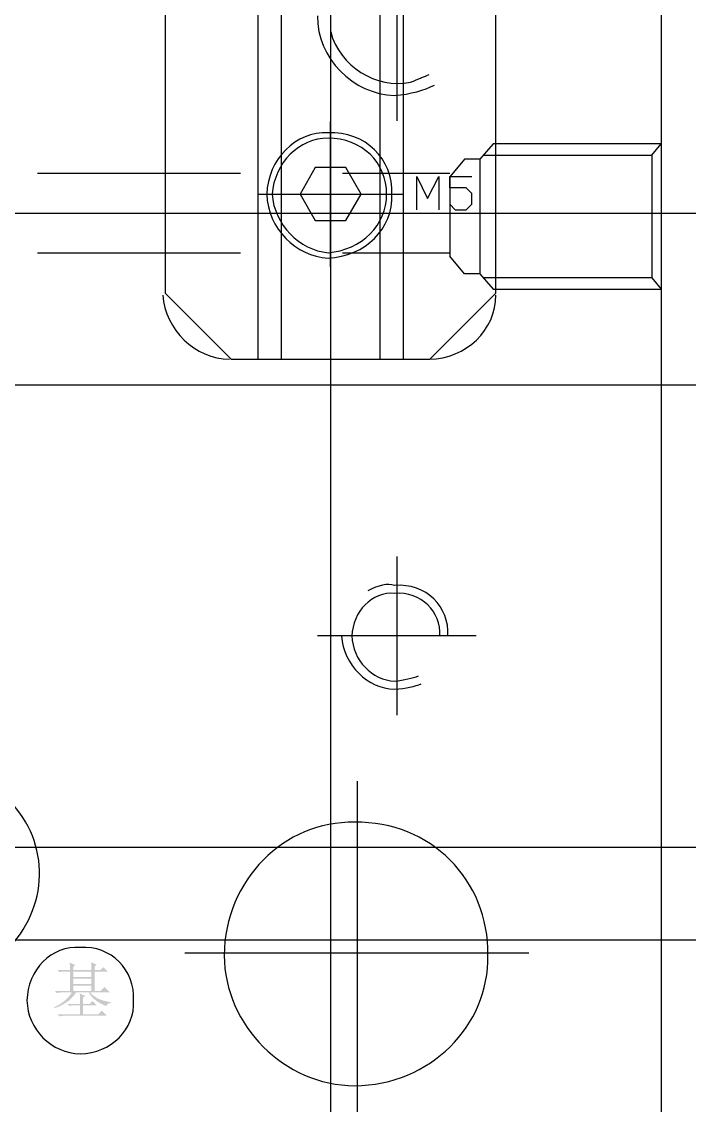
# Model space of a CAD drawing. Header units: inches. Extents: x 0 to 325, y 148 to 354.
# Drawn here: x 90.23 to 102.56, y 273.62 to 293.65 of the extents above; entities that cross this region are included whole.
import ezdxf

# ---------------------------------------------------------------- set-up
doc = ezdxf.new("R2010")
doc.units = ezdxf.units.IN
doc.header["$MEASUREMENT"] = 0

# ---------------------------------------------------------------- blocks, each defined once
blk = doc.blocks.new('AHH1270-500010_3')
at = {"transparency": 33554687}
h = blk.add_hatch(color=4, dxfattribs=at)
h.paths.add_polyline_path([(91.514, 276.117), (91.514, 276.157), (91.512, 276.23), (91.51, 276.263), (91.612, 276.219), (91.576, 276.188), (91.576, 276.117), (91.678, 276.117), (91.736, 276.175), (91.82, 276.091), (91.576, 276.091), (91.576, 275.732), (91.683, 275.732), (91.758, 275.807), (91.86, 275.705), (91.496, 275.705), (91.534, 275.661), (91.623, 275.597), (91.674, 275.577), (91.725, 275.557), (91.824, 275.533), (91.874, 275.528), (91.874, 275.51), (91.838, 275.504), (91.798, 275.475), (91.793, 275.453), (91.736, 275.475), (91.636, 275.529), (91.594, 275.561), (91.552, 275.593), (91.49, 275.666), (91.47, 275.705), (91.231, 275.705), (91.197, 275.652), (91.111, 275.562), (91.057, 275.526), (91.004, 275.49), (90.894, 275.435), (90.836, 275.417), (90.831, 275.435), (90.898, 275.466), (91.003, 275.534), (91.042, 275.57), (91.081, 275.607), (91.135, 275.674), (91.15, 275.705), (90.987, 275.705), (90.958, 275.705), (90.904, 275.699), (90.88, 275.692), (90.84, 275.732), (91.119, 275.732), (91.119, 276.091), (90.978, 276.091), (90.929, 276.082), (90.894, 276.117), (91.119, 276.117), (91.119, 276.153), (91.117, 276.224), (91.115, 276.259), (91.217, 276.21), (91.181, 276.179), (91.181, 276.117), (91.514, 276.117)])
h.paths.add_polyline_path([(91.182, 276.09), (91.181, 275.988), (91.514, 275.988), (91.514, 276.091), (91.181, 276.091)])
h.paths.add_polyline_path([(91.182, 275.962), (91.181, 275.86), (91.514, 275.86), (91.514, 275.962), (91.181, 275.962)])
h.paths.add_polyline_path([(91.182, 275.833), (91.181, 275.732), (91.514, 275.732), (91.514, 275.833), (91.181, 275.833)])
blk.add_hatch(color=4, dxfattribs=at).paths.add_polyline_path([(91.306, 275.492), (91.306, 275.548), (91.303, 275.645), (91.301, 275.687), (91.403, 275.639), (91.363, 275.612), (91.363, 275.492), (91.483, 275.492), (91.536, 275.546), (91.616, 275.466), (91.363, 275.466), (91.363, 275.302), (91.643, 275.302), (91.709, 275.368), (91.802, 275.275), (91.035, 275.275), (91.006, 275.275), (90.953, 275.269), (90.929, 275.262), (90.889, 275.302), (91.306, 275.302), (91.306, 275.466), (91.155, 275.466), (91.106, 275.457), (91.071, 275.492)])
at = {"color": 4, "transparency": 33554687}
for points in [[(102.04, 330.414), (102.04, 257.135)], [(94.587, 299.622), (94.587, 287.411)], [(95.02, 299.622), (95.02, 287.411)], [(95.93, 299.622), (95.93, 287.411)], [(96.845, 299.622), (96.845, 287.411)], [(97.273, 299.622), (97.273, 287.411)], [(92.88, 298.402), (92.88, 288.631)], [(98.985, 288.631), (98.985, 298.402)], [(97.155, 295.73), (97.155, 291.819)], [(92.88, 288.631), (94.1, 287.411)], [(97.765, 287.411), (98.985, 288.631)], [(94.1, 287.411), (97.765, 287.411)], [(97.155, 283.761), (97.155, 280.828)], [(98.621, 282.294), (95.689, 282.294)]]:
    blk.add_lwpolyline(points, dxfattribs=at)
at = {"color": 6, "transparency": 33554687}
for points in [[(95.93, 289.118), (95.93, 291.804)], [(95.65, 290.953), (95.369, 290.461), (95.65, 289.974), (96.215, 289.974), (96.496, 290.461), (96.215, 290.953), (95.65, 290.953)], [(97.524, 290.171), (97.524, 290.786), (97.726, 290.378), (97.932, 290.786), (97.932, 290.171)], [(98.134, 290.274), (98.237, 290.171), (98.439, 290.171), (98.542, 290.274), (98.542, 290.476), (98.439, 290.579), (98.134, 290.579), (98.134, 290.786), (98.542, 290.786)], [(94.587, 290.461), (97.273, 290.461)], [(96.422, 279.608), (96.422, 273.257)], [(99.595, 276.43), (93.244, 276.43)]]:
    blk.add_lwpolyline(points, dxfattribs=at)
at = {"color": 2, "transparency": 33554687}
for points in [[(102.04, 291.391), (98.936, 291.391), (98.69, 291.106)], [(98.936, 291.391), (98.69, 291.106)], [(98.936, 291.391), (98.69, 291.106)], [(101.868, 291.18), (102.04, 291.391)], [(98.409, 291.106), (98.139, 290.781)], [(98.69, 291.106), (98.409, 291.106)], [(98.69, 291.106), (98.69, 288.99)], [(98.69, 291.106), (98.69, 288.99)], [(98.69, 291.106), (98.69, 288.99)], [(98.764, 291.18), (101.868, 291.18)], [(101.868, 291.18), (101.868, 288.916)], [(94.272, 290.845), (90.518, 290.845)], [(98.139, 290.845), (96.151, 290.845)], [(98.139, 290.781), (98.139, 289.315)], [(87.202, 290.112), (102.04, 290.112)], [(90.518, 289.379), (94.272, 289.379)], [(96.151, 289.379), (98.139, 289.379)], [(98.409, 288.99), (98.139, 289.315)], [(98.69, 288.99), (98.409, 288.99)], [(98.69, 288.99), (98.936, 288.705)], [(98.69, 288.99), (98.936, 288.705)], [(98.69, 288.99), (98.936, 288.705)], [(101.868, 288.916), (98.764, 288.916)], [(101.868, 288.916), (102.04, 288.705)], [(98.936, 288.705), (102.04, 288.705)], [(98.936, 288.705), (102.04, 288.705)]]:
    blk.add_lwpolyline(points, dxfattribs=at)
at = {"color": 1, "transparency": 33554687}
for points in [[(102.04, 290.112), (109.449, 290.112)], [(95.93, 287.411), (95.93, 255.595)], [(75.41, 286.934), (108.982, 286.934)], [(81.643, 278.388), (109.366, 278.388)], [(89.825, 276.676), (106.434, 276.676), (107.9, 275.456), (109.366, 275.456)]]:
    blk.add_lwpolyline(points, dxfattribs=at)
at = {"color": 4, "transparency": 33554687}
for points, knots in [([(95.689, 293.757), (95.69, 292.968), (96.346, 292.312), (97.116, 292.282), (97.413, 292.312), (97.666, 292.379), (97.854, 292.478)], [0, 0, 0, 0, 1, 1, 1, 2, 2, 2, 2]), ([(95.935, 293.462), (96.1, 292.823), (96.77, 292.407), (97.411, 292.528), (97.558, 292.592), (97.673, 292.637), (97.755, 292.675)], [0, 0, 0, 0, 1, 1, 1, 2, 2, 2, 2]), ([(98.1, 282.294), (98.133, 282.837), (97.695, 283.274), (97.116, 283.229), (96.984, 283.274), (96.816, 283.229), (96.624, 283.131)], [0, 0, 0, 0, 1, 1, 1, 2, 2, 2, 2]), ([(97.952, 282.294), (97.974, 282.749), (97.608, 283.115), (97.116, 283.082), (96.704, 283.115), (96.337, 282.749), (96.328, 282.294), (96.337, 281.845), (96.704, 281.479), (97.116, 281.458), (97.299, 281.479), (97.44, 281.517), (97.558, 281.556)], [0, 0, 0, 0, 1, 1, 1, 2, 2, 2, 3, 3, 3, 4, 4, 4, 4]), ([(96.132, 282.294), (96.179, 281.757), (96.616, 281.32), (97.116, 281.311), (97.327, 281.32), (97.496, 281.365), (97.608, 281.409)], [0, 0, 0, 0, 1, 1, 1, 2, 2, 2, 2]), ([(87.079, 276.637), (87.756, 275.837), (88.985, 275.7), (89.785, 276.342), (90.67, 277.049), (90.806, 278.279), (90.13, 279.097), (90.042, 279.234), (89.94, 279.336), (89.785, 279.392)], [0, 0, 0, 0, 1, 1, 1, 2, 2, 2, 3, 3, 3, 3]), ([(98.838, 276.391), (98.865, 275.086), (97.772, 273.992), (96.378, 273.98), (95.074, 273.992), (93.98, 275.086), (93.967, 276.391), (93.98, 277.784), (95.074, 278.877), (96.378, 278.851), (97.772, 278.877), (98.865, 277.784), (98.838, 276.391)], [0, 0, 0, 0, 1, 1, 1, 2, 2, 2, 3, 3, 3, 4, 4, 4, 4]), ([(92.294, 275.554), (92.325, 275.026), (91.879, 274.58), (91.31, 274.57), (90.779, 274.58), (90.333, 275.026), (90.326, 275.554), (90.333, 276.126), (90.779, 276.572), (91.31, 276.538), (91.879, 276.572), (92.325, 276.126), (92.294, 275.554)], [0, 0, 0, 0, 1, 1, 1, 2, 2, 2, 3, 3, 3, 4, 4, 4, 4])]:
    blk.add_open_spline(points, degree=3, knots=knots, dxfattribs=at)
at = {"color": 6, "transparency": 33554687}
for points in [[(97.066, 290.461), (97.095, 289.825), (96.575, 289.305), (95.886, 289.28), (95.294, 289.305), (94.774, 289.825), (94.754, 290.461), (94.774, 291.106), (95.294, 291.626), (95.886, 291.593), (96.575, 291.626), (97.095, 291.106), (97.066, 290.461)], [(96.968, 290.461), (96.972, 289.892), (96.508, 289.427), (95.886, 289.379), (95.361, 289.427), (94.896, 289.892), (94.853, 290.461), (94.896, 291.039), (95.361, 291.504), (95.886, 291.494), (96.508, 291.504), (96.972, 291.039), (96.968, 290.461)]]:
    blk.add_open_spline(points, degree=3, knots=[0, 0, 0, 0, 1, 1, 1, 2, 2, 2, 3, 3, 3, 4, 4, 4, 4], dxfattribs=at)
at = {"color": 4, "transparency": 33554687}
for points in [[(92.835, 288.592), (92.881, 287.959), (93.428, 287.412), (94.065, 287.411)], [(97.755, 287.411), (98.441, 287.412), (98.988, 287.959), (98.985, 288.592)]]:
    blk.add_open_spline(points, degree=3, dxfattribs=at)

msp = doc.modelspace()

# ---------------------------------------------------------------- block references
msp.add_blockref('AHH1270-500010_3', (0, 0))

doc.saveas('drawing.dxf')
